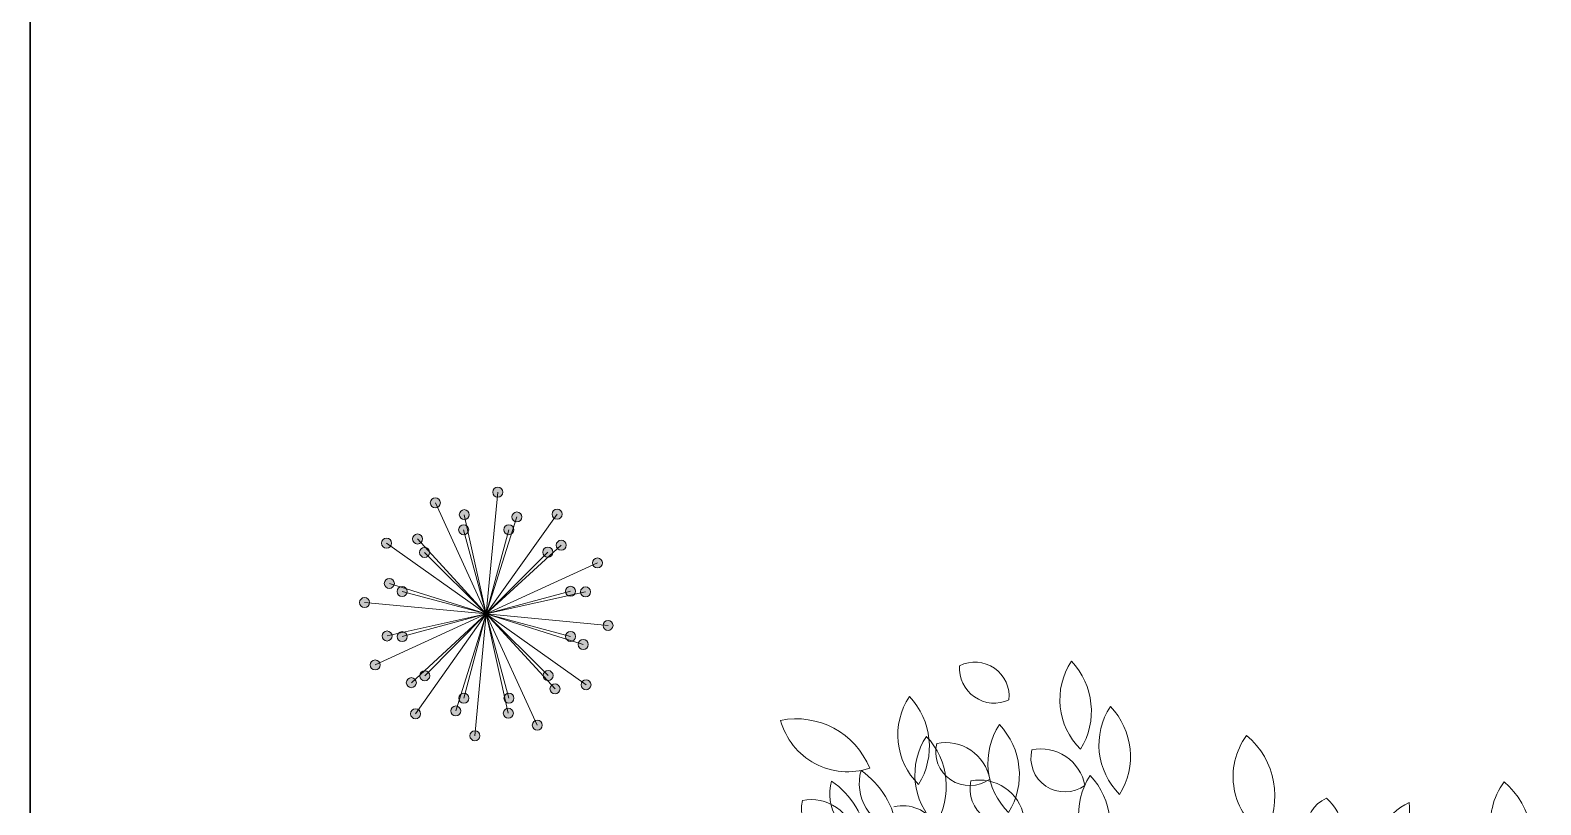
# Model space of a CAD drawing. Header units: millimetres. Extents: x -18002 to 19000, y -38859 to 21000.
# Drawn here: x -17000 to -15349, y 8779 to 9625 of the extents above; entities that cross this region are included whole.
import ezdxf

# ---------------------------------------------------------------- set-up
doc = ezdxf.new("R2010")
doc.units = ezdxf.units.MM
doc.linetypes.add('ACAD_ISO04W100', pattern=[30, 24, -3, 0, -3])
doc.linetypes.add('PHANTOM', pattern=[63.5, 31.75, -6.35, 6.35, -6.35, 6.35, -6.35])
doc.layers.get('0').update_dxf_attribs({"lineweight": 25})
doc.layers.add('AREA VERDE', color=7, linetype='Continuous', lineweight=5, true_color=0x00701c)
doc.layers.add('Efec-vegetacion-01', color=7, linetype='Continuous', lineweight=25, true_color=0x00ad00)
doc.layers.add('C Prop', color=1, linetype='PHANTOM', lineweight=35)
doc.layers.add('www.cadblocksfree.com', color=7, linetype='Continuous', lineweight=5)

# ---------------------------------------------------------------- blocks, each defined once
blk = doc.blocks.new('A$C76BB5F72')
at = {"color": 96, "true_color": 0x006600}
for centre, major_axis, start_param, end_param in [((0.9, 1.5985), (0.0023, 0.071), 1.528993, 3.607058), ((0.8602, 1.5411), (0.0023, 0.0699), 4.64421, 6.775011), ((0.8454, 1.4627), (0.0047, 0.1421), 1.02068, 2.395009), ((0.62, 1.4391), (0.0048, 0.1474), 4.191457, 5.507408), ((1.029, 1.4054), (0.0047, 0.1421), 1.020696, 2.395025), ((0.8801, 1.3815), (0.0047, 0.1421), 1.02068, 2.395009), ((0.6546, 1.3579), (0.0048, 0.1474), 4.191454, 5.507405), ((0.8006, 1.3557), (0.003, 0.0915), -1.352509, 0.23136), ((0.8498, 1.4287), (0.0023, 0.0693), 1.359975, 3.802123)]:
    blk.add_ellipse(centre, major_axis=major_axis, ratio=1, start_param=start_param, end_param=end_param, dxfattribs=at)
at = {"color": 58, "true_color": 0x4d6600}
for centre, major_axis, start_param, end_param in [((1.1757, 1.5345), (0.0047, 0.1421), 1.020694, 2.395023), ((0.9503, 1.511), (0.0049, 0.1474), 4.191492, 5.507442), ((1.2554, 1.4424), (0.0047, 0.1421), 1.020697, 2.395026), ((1.03, 1.4189), (0.0049, 0.1474), 4.191488, 5.507439), ((0.8035, 1.3818), (0.0048, 0.1474), 4.191454, 5.507405), ((1.0438, 1.4158), (0.0023, 0.0693), 1.359886, 3.802035), ((0.9945, 1.3428), (0.003, 0.0915), -1.35251, 0.231359), ((0.9196, 1.3522), (0.0023, 0.0693), 1.359915, 3.802064), ((0.8704, 1.2791), (0.003, 0.0915), -1.352509, 0.23136), ((1.214, 1.3017), (0.0047, 0.1421), 1.020677, 2.395006), ((0.9886, 1.2781), (0.0048, 0.1474), 4.191456, 5.507407)]:
    blk.add_ellipse(centre, major_axis=major_axis, ratio=1, start_param=start_param, end_param=end_param, dxfattribs=at)
at = {"color": 98, "true_color": 0x004700}
for centre, major_axis, start_param, end_param in [((0.4963, 1.3342), (0.0053, 0.1613), -1.152877, 0.232521), ((0.6012, 1.5295), (0.0047, 0.1418), 1.868456, 3.494416), ((1.5286, 1.3777), (0.0047, 0.1418), 0.970842, 2.596802), ((1.3105, 1.338), (0.0053, 0.1613), 4.232717, 5.618116), ((0.7206, 1.3638), (0.0032, 0.096), 1.324745, 2.979978), ((0.5269, 1.2453), (0.0058, 0.1767), -1.400884, -0.577561), ((0.6605, 1.3422), (0.0032, 0.096), 1.324791, 2.980023), ((0.4668, 1.2238), (0.0058, 0.1767), -1.400884, -0.577561), ((2.0535, 1.2831), (0.0047, 0.1418), 0.970842, 2.596802), ((1.8354, 1.2434), (0.0053, 0.1613), 4.232705, 5.618104), ((0.576, 1.3123), (0.0023, 0.0693), 1.359886, 3.802035), ((0.5268, 1.2392), (0.003, 0.0915), -1.352509, 0.23136), ((1.6057, 1.2708), (0.0023, 0.0693), 0.462328, 2.904476), ((1.5179, 1.2638), (0.003, 0.0915), 4.033047, 5.616916), ((1.7828, 1.236), (0.0032, 0.096), 0.427146, 2.082379), ((1.5694, 1.3136), (0.0058, 0.1767), 3.984667, 4.80799), ((0.7136, 1.2411), (0.0025, 0.0772), 4.001852, 6.554258)]:
    blk.add_ellipse(centre, major_axis=major_axis, ratio=1, start_param=start_param, end_param=end_param, dxfattribs=at)
blk = doc.blocks.new('FLORES')
at = {"linetype": 'ACAD_ISO04W100', "true_color": 0x90477d}
h = blk.add_hatch(color=225, dxfattribs=at)
h.dxf.hatch_style = 1
edge = h.paths.add_edge_path()
edge.add_arc((0.4482, 0), 0.0184, 0, 360)
edge = h.paths.add_edge_path()
edge.add_arc((0.3644, -0.0784), 0.0184, 0, 360)
edge = h.paths.add_edge_path()
edge.add_arc((0.3152, -0.0532), 0.0184, 0, 360)
at = {"layer": 'Efec-vegetacion-01', "linetype": 'ACAD_ISO04W100', "true_color": 0x90477d}
h = blk.add_hatch(color=225, dxfattribs=at)
h.dxf.hatch_style = 1
edge = h.paths.add_edge_path()
edge.add_arc((0.3882, -0.2241), 0.0184, 0, 360)
edge = h.paths.add_edge_path()
edge.add_arc((-0.0532, -0.3152), 0.0184, 0, 360)
edge = h.paths.add_edge_path()
edge.add_arc((-0.0784, -0.3644), 0.0184, 0, 360)
edge = h.paths.add_edge_path()
edge.add_arc((0.1115, -0.2995), 0.0184, 0, 360)
edge = h.paths.add_edge_path()
edge.add_arc((0, -0.4482), 0.0184, 0, 360)
edge = h.paths.add_edge_path()
edge.add_arc((0.1143, -0.3548), 0.0184, 0, 360)
edge = h.paths.add_edge_path()
edge.add_arc((0.2464, -0.2036), 0.0184, 0, 360)
edge = h.paths.add_edge_path()
edge.add_arc((0.2241, -0.3882), 0.0184, 0, 360)
edge = h.paths.add_edge_path()
edge.add_arc((0.2764, -0.2501), 0.0184, 0, 360)
edge = h.paths.add_edge_path()
edge.add_arc((-0.2036, -0.2464), 0.0184, 0, 360)
edge = h.paths.add_edge_path()
edge.add_arc((-0.3882, -0.2241), 0.0184, 0, 360)
edge = h.paths.add_edge_path()
edge.add_arc((-0.2501, -0.2764), 0.0184, 0, 360)
edge = h.paths.add_edge_path()
edge.add_arc((-0.2241, -0.3882), 0.0184, 0, 360)
edge = h.paths.add_edge_path()
edge.add_arc((-0.2464, 0.2036), 0.0184, 0, 360)
edge = h.paths.add_edge_path()
edge.add_arc((-0.3152, 0.0532), 0.0184, 0, 360)
edge = h.paths.add_edge_path()
edge.add_arc((-0.3882, 0.2241), 0.0184, 0, 360)
edge = h.paths.add_edge_path()
edge.add_arc((-0.3644, 0.0784), 0.0184, 0, 360)
edge = h.paths.add_edge_path()
edge.add_arc((-0.2995, -0.1115), 0.0184, 0, 360)
edge = h.paths.add_edge_path()
edge.add_arc((-0.4482, 0), 0.0184, 0, 360)
edge = h.paths.add_edge_path()
edge.add_arc((-0.3548, -0.1143), 0.0184, 0, 360)
edge = h.paths.add_edge_path()
edge.add_arc((-0.1115, 0.2995), 0.0184, 0, 360)
edge = h.paths.add_edge_path()
edge.add_arc((-0.1143, 0.3548), 0.0184, 0, 360)
edge = h.paths.add_edge_path()
edge.add_arc((0.3882, 0.2241), 0.0184, 0, 360)
edge = h.paths.add_edge_path()
edge.add_arc((0.2036, 0.2464), 0.0184, 0, 360)
edge = h.paths.add_edge_path()
edge.add_arc((0.2501, 0.2764), 0.0184, 0, 360)
edge = h.paths.add_edge_path()
edge.add_arc((0.0532, 0.3152), 0.0184, 0, 360)
edge = h.paths.add_edge_path()
edge.add_arc((0.2241, 0.3882), 0.0184, 0, 360)
edge = h.paths.add_edge_path()
edge.add_arc((0.0784, 0.3644), 0.0184, 0, 360)
edge = h.paths.add_edge_path()
edge.add_arc((0, 0.4482), 0.0184, 0, 360)
edge = h.paths.add_edge_path()
edge.add_arc((-0.2241, 0.3882), 0.0184, 0, 360)
edge = h.paths.add_edge_path()
edge.add_arc((-0.2764, 0.2501), 0.0184, 0, 360)
edge = h.paths.add_edge_path()
edge.add_arc((0.2995, 0.1115), 0.0184, 0, 360)
edge = h.paths.add_edge_path()
edge.add_arc((0.3548, 0.1143), 0.0184, 0, 360)
at = {"color": 77, "ltscale": 0.05, "true_color": 0x599631}
for q in [(0, 0.4482), (-0.2241, 0.3882), (0.2241, 0.3882), (-0.1143, 0.3548), (0.0784, 0.3644), (-0.1115, 0.2995), (0.0532, 0.3152), (-0.3882, 0.2241), (-0.2764, 0.2501), (0.2501, 0.2764), (0.2036, 0.2464), (0.3882, 0.2241), (-0.2464, 0.2036), (0.3548, 0.1143), (0.2995, 0.1115), (-0.3644, 0.0784), (-0.4482, 0), (-0.3152, 0.0532), (-0.2995, -0.1115), (-0.3882, -0.2241), (-0.3548, -0.1143), (-0.2501, -0.2764), (-0.2241, -0.3882), (-0.2036, -0.2464), (-0.0784, -0.3644), (-0.0532, -0.3152), (0.3882, -0.2241), (0.3644, -0.0784), (0.4482, 0), (0.3152, -0.0532), (0.2764, -0.2501), (0.2464, -0.2036), (0.2241, -0.3882), (0.1143, -0.3548), (0.1115, -0.2995), (0, -0.4482)]:
    blk.add_line((0, 0), q, dxfattribs=at)
at = {"layer": 'AREA VERDE', "color": 216, "ltscale": 0.05, "true_color": 0x750075}
for centre in [(0, 0.4482), (-0.2241, 0.3882), (0.2241, 0.3882), (-0.1143, 0.3548), (0.0532, 0.3152), (0.0784, 0.3644), (-0.1115, 0.2995), (0.2501, 0.2764), (-0.3882, 0.2241), (-0.2764, 0.2501), (-0.2464, 0.2036), (0.2036, 0.2464), (0.3882, 0.2241), (0.2995, 0.1115), (0.3548, 0.1143), (-0.3644, 0.0784), (-0.3152, 0.0532), (-0.4482, 0), (0.4482, 0), (0.3152, -0.0532), (-0.3548, -0.1143), (-0.2995, -0.1115), (0.3644, -0.0784), (-0.3882, -0.2241), (0.2464, -0.2036), (0.3882, -0.2241), (-0.2501, -0.2764), (-0.2036, -0.2464), (0.2764, -0.2501), (-0.0532, -0.3152), (0.1115, -0.2995), (-0.2241, -0.3882), (-0.0784, -0.3644), (0.1143, -0.3548), (0.2241, -0.3882), (0, -0.4482)]:
    blk.add_circle(centre, 0.0184, dxfattribs=at)

msp = doc.modelspace()

# ---------------------------------------------------------------- linework, layer by layer
at = {"layer": 'C Prop', "linetype": 'Continuous'}
msp.add_line((-17000, 3000), (-17000, 21000), dxfattribs=at)

# ---------------------------------------------------------------- block references
at = {"layer": 'www.cadblocksfree.com', "linetype": 'ACAD_ISO04W100', "xscale": 298.1358426787524, "yscale": 298.1358426787524, "zscale": 298.1358426787524, "rotation": 354.6446128471956}
msp.add_blockref('FLORES', (-16501.5, 8987.5), dxfattribs=at)
at = {"layer": 'www.cadblocksfree.com', "color": 55, "true_color": 0x9db536, "xscale": 536.0887061872047, "yscale": 536.0887061872047, "zscale": 536.0887061872047}
msp.add_blockref('A$C76BB5F72', (-16428.7, 8071.2), dxfattribs=at)

doc.saveas('drawing.dxf')
